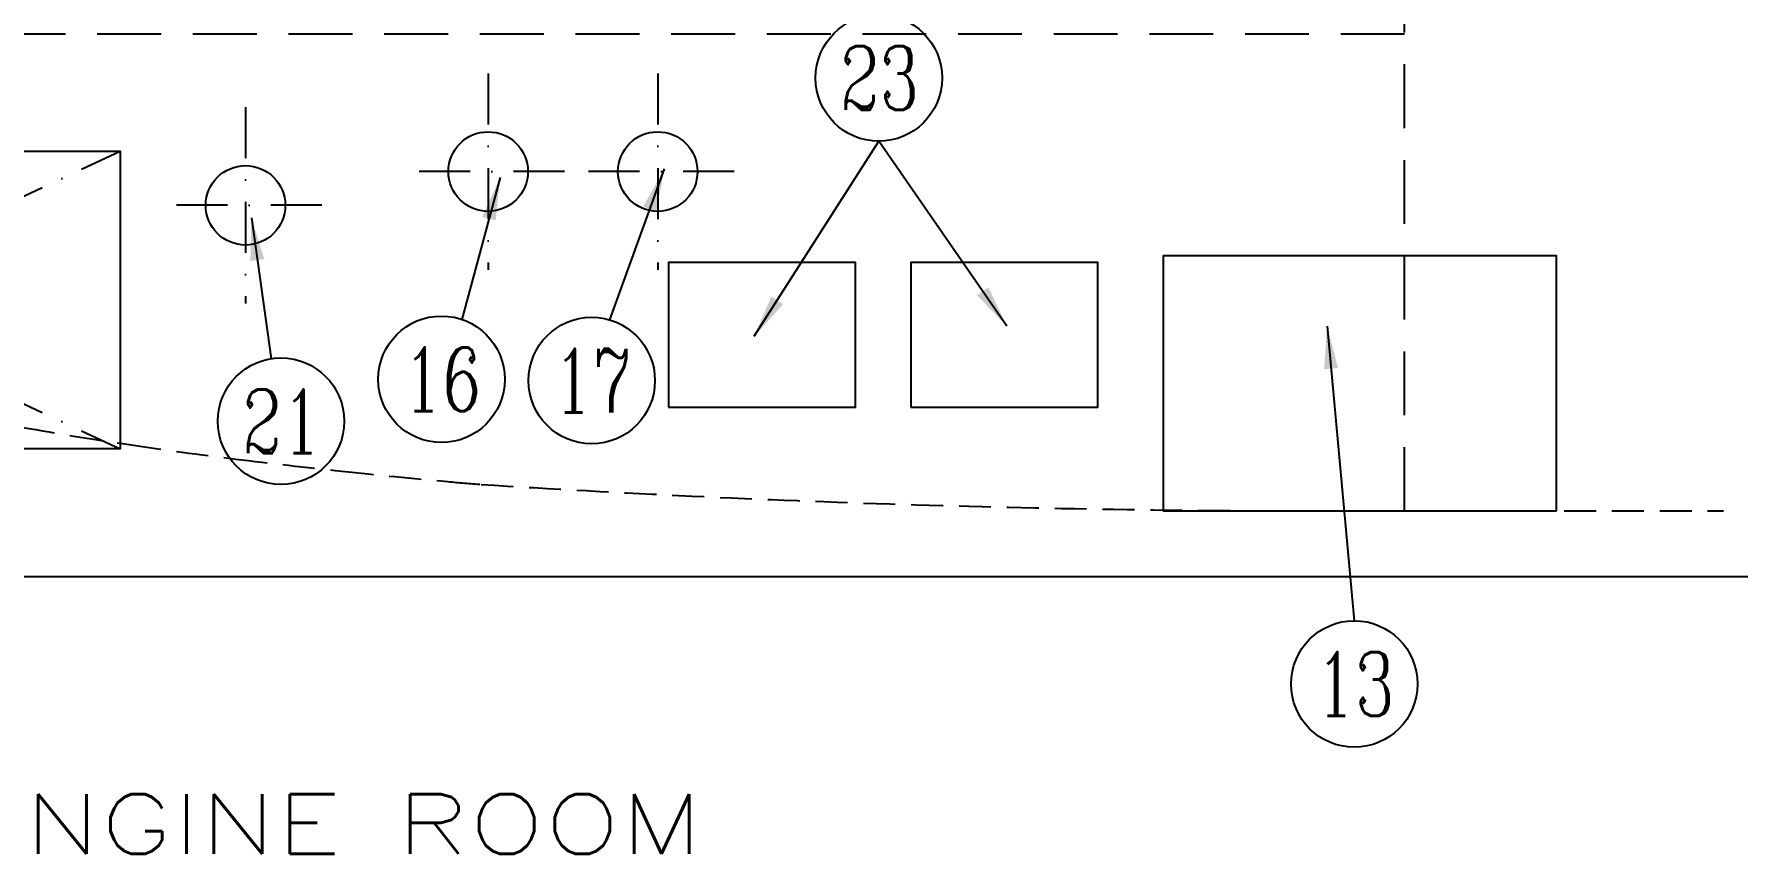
# Model space of a CAD drawing. Extents: x 33214 to 95067, y 8279 to 51908.
# Drawn here: x 42579 to 46587, y 16690 to 18617 of the extents above; entities that cross this region are included whole.
import ezdxf
from ezdxf.enums import TextEntityAlignment as Align

# ---------------------------------------------------------------- set-up
doc = ezdxf.new("R2010")
doc.units = 0
doc.header["$LTSCALE"] = 300
doc.header["$MEASUREMENT"] = 0
for name, pattern in [('DASHED', [0.75, 0.5, -0.25]), ('DASHED2', [0.375, 0.25, -0.125]), ('PHANTOM', [2.1, 1.25, -0.2, 0.125, -0.2, 0.125, -0.2]), ('SNT-025', [0.74, 0.4, -0.17, 0, -0.17])]:
    doc.linetypes.add(name, pattern=pattern)
doc.layers.get('0').update_dxf_attribs({"linetype": 'CONTINUOUS'})
for name, color, linetype in [('CO1', 1, 'CONTINUOUS'), ('M0CO2', 2, 'CONTINUOUS'), ('POSNR', 2, 'CONTINUOUS'), ('Poz', 1, 'CONTINUOUS'), ('S0CO2', 2, 'CONTINUOUS'), ('S0CO5', 4, 'CONTINUOUS'), ('S0PH1', 1, 'PHANTOM'), ('S0TX1', 1, 'CONTINUOUS'), ('S0TX2', 2, 'CONTINUOUS'), ('Tanks', 9, 'CONTINUOUS'), ('TAVLER', 2, 'CONTINUOUS')]:
    doc.layers.add(name, color=color, linetype=linetype)
doc.styles.add('LIT2_5', font='Romanc.shx', dxfattribs={"width": 0.85})
doc.styles.add('ROMANS', font='romans')
doc.styles.get("Standard").update_dxf_attribs({"font": 'txt.shx', "height": 100})
doc.dimstyles.get("Standard").update_dxf_attribs({"dimscale": 100, "dimtxt": 100, "dimasz": 1, "dimexe": 0.05, "dimexo": 0.05, "dimgap": 0.5, "dimtad": 1, "dimdec": 0, "dimdsep": 46, "dimtxsty": 'Standard', "dimcen": 1.5, "dimclrd": 1, "dimclre": 1, "dimclrt": 2, "dimadec": 0, "dimazin": 0, "dimtfac": 1, "dimtdec": 0, "dimtmove": 2, "dimatfit": 3, "dimfxl": 1, "dimtolj": 1, "dimarcsym": 0})

# ---------------------------------------------------------------- blocks, each defined once
blk = doc.blocks.new('below 1-deck')
at = {"linetype": 'DASHED'}
for p, q in [((13000, -4646), (13000, -1875)), ((13000, -3525), (9000, -3525))]:
    blk.add_line(p, q, dxfattribs=at)
at = {"linetype": 'DASHED2'}
blk.add_lwpolyline([(7433.4, -3525, 0.01676), (7746.3, -3726.4, 0.011782), (8000, -3869.9, 0.005104), (8126.6, -3936, 0.003045), (8254.2, -4000, 0.005216), (8375.9, -4058.5, 0.016582), (8500, -4111.7, 0.014989), (8630, -4157.9, -0.004546), (8761, -4201.4, -0.004963), (8880.3, -4243.5, 0.009734), (9000, -4284.6, 0.023245), (9248.2, -4351.7, 0.007161), (9500, -4403.6, 0.003831), (9749.5, -4449.4, 0.006535), (10000, -4490, 0.006518), (10249.7, -4523.8, 0.003916), (10500, -4552.3, 0.003955), (10749.8, -4576.9, 0.002051), (10828.2, -4583.6, 0.01571), (12812.7, -4646), (13750, -4646)], format="xyb", dxfattribs=at)
blk = doc.blocks.new('POS')
at = {"layer": 'POSNR'}
blk.add_circle((0, 0), 148.7, dxfattribs=at)
at = {"layer": 'S0TX1', "linetype": 'Continuous', "style": 'LIT2_5', "width": 0.723514}
blk.add_attdef('POS', text='', height=150, dxfattribs=at).set_placement((1.8, -75.1), align=Align.CENTER)
blk = doc.blocks.new('pipe_vert')
at = {"layer": 'M0CO2', "linetype": 'Continuous'}
blk.add_circle((48024.2, 2250.4), 93.5, dxfattribs=at)
at = {"layer": 'S0PH1', "linetype": 'SNT-025'}
for p, q in [((48024.2, 2481), (48024.2, 2019.8)), ((48203.7, 2250.4), (47844.8, 2250.4))]:
    blk.add_line(p, q, dxfattribs=at)

msp = doc.modelspace()

# ---------------------------------------------------------------- linework, layer by layer
at = {"layer": 'S0CO2'}
for points in [[(44071.1, 17740.4), (44511.1, 17740.4), (44511.1, 18080.4), (44071.1, 18080.4)], [(44641.3, 17740.4), (45081.3, 17740.4), (45081.3, 18080.4), (44641.3, 18080.4)], [(46159.6, 17496), (46159.6, 18096), (45234.9, 18096), (45234.9, 17496)]]:
    msp.add_lwpolyline(points, close=True, dxfattribs=at)
at = {"layer": 'S0CO5'}
for points in [[(36515.5, 17342), (46552.6, 17342)], [(46552.6, 17342), (50009.2, 17342)]]:
    msp.add_lwpolyline(points, dxfattribs=at)
at = {"layer": 'S0PH1', "linetype": 'SNT-025'}
for p, q in [((41281.3, 18342), (42781.3, 17642)), ((41281.3, 17642), (42781.3, 18342))]:
    msp.add_line(p, q, dxfattribs=at)
at = {"layer": 'TAVLER'}
msp.add_lwpolyline([(41281.3, 18342), (42781.3, 18342), (42781.3, 17642), (41281.3, 17642)], close=True, dxfattribs=at)

# ---------------------------------------------------------------- block references
at = {"layer": 'POSNR', "linetype": 'SNT-025'}
ref = msp.add_blockref('POS', (44565.8, 18513.9), dxfattribs=at)
ref.add_attrib('POS', '23', dxfattribs={"layer": 'Poz', "color": 2, "linetype": 'Continuous', "height": 150, "style": 'LIT2_5', "width": 0.723514}).set_placement((44567.6, 18438.8), align=Align.CENTER)
ref = msp.add_blockref('POS', (43537.2, 17805.6), dxfattribs=at)
ref.add_attrib('POS', '16', dxfattribs={"layer": 'Poz', "color": 2, "linetype": 'Continuous', "height": 150, "style": 'LIT2_5', "width": 0.723514}).set_placement((43539.1, 17730.5), align=Align.CENTER)
ref = msp.add_blockref('POS', (43890.6, 17802.6), dxfattribs=at)
ref.add_attrib('POS', '17', dxfattribs={"layer": 'Poz', "color": 2, "linetype": 'Continuous', "height": 150, "style": 'LIT2_5', "width": 0.723514}).set_placement((43892.5, 17727.5), align=Align.CENTER)
ref = msp.add_blockref('POS', (43159.6, 17707), dxfattribs=at)
ref.add_attrib('POS', '21', dxfattribs={"layer": 'Poz', "color": 2, "linetype": 'Continuous', "height": 150, "style": 'LIT2_5', "width": 0.723514}).set_placement((43161.4, 17631.9), align=Align.CENTER)
ref = msp.add_blockref('POS', (45684.2, 17089.4), dxfattribs=at)
ref.add_attrib('POS', '13', dxfattribs={"layer": 'Poz', "color": 2, "linetype": 'Continuous', "height": 150, "style": 'LIT2_5', "width": 0.723514}).set_placement((45686, 17014.3), align=Align.CENTER)
at = {"layer": 'S0CO2', "color": 6}
for p in [(-4377.3, 16043.3), (-3978.4, 16043.3), (-4948, 15964.1)]:
    msp.add_blockref('pipe_vert', p, dxfattribs=at)
at = {"layer": 'Tanks'}
msp.add_blockref('below 1-deck', (32802.6, 22142), dxfattribs=at)

# ---------------------------------------------------------------- texts
at = {"layer": 'S0TX2', "style": 'ROMANS', "width": 1.35}
msp.add_text('PLAN ENGINE ROOM', height=140, dxfattribs=at).set_placement((42896.6, 16648), align=Align.BOTTOM_CENTER)

# ---------------------------------------------------------------- leaders
at = {"layer": 'CO1'}
for points in [[(44273, 17906.6), (44565.8, 18365.2)], [(44867, 17930.3), (44565.8, 18365.2)], [(45620.4, 17930.3), (45684.2, 17238.2)]]:
    msp.add_leader(points, dimstyle='Standard', override={"dimgap": 0.1, "dimtad": 0}, dxfattribs=at)
at = {"layer": 'CO1', "linetype": 'Continuous'}
for points in [[(43674.9, 18279.7), (43585.3, 17946.4)], [(44061.3, 18300), (43932.5, 17945.3)], [(43090, 18185.1), (43136.9, 17854)]]:
    msp.add_leader(points, dimstyle='Standard', override={"dimgap": 0.1, "dimtad": 0}, dxfattribs=at)

doc.saveas('drawing.dxf')
